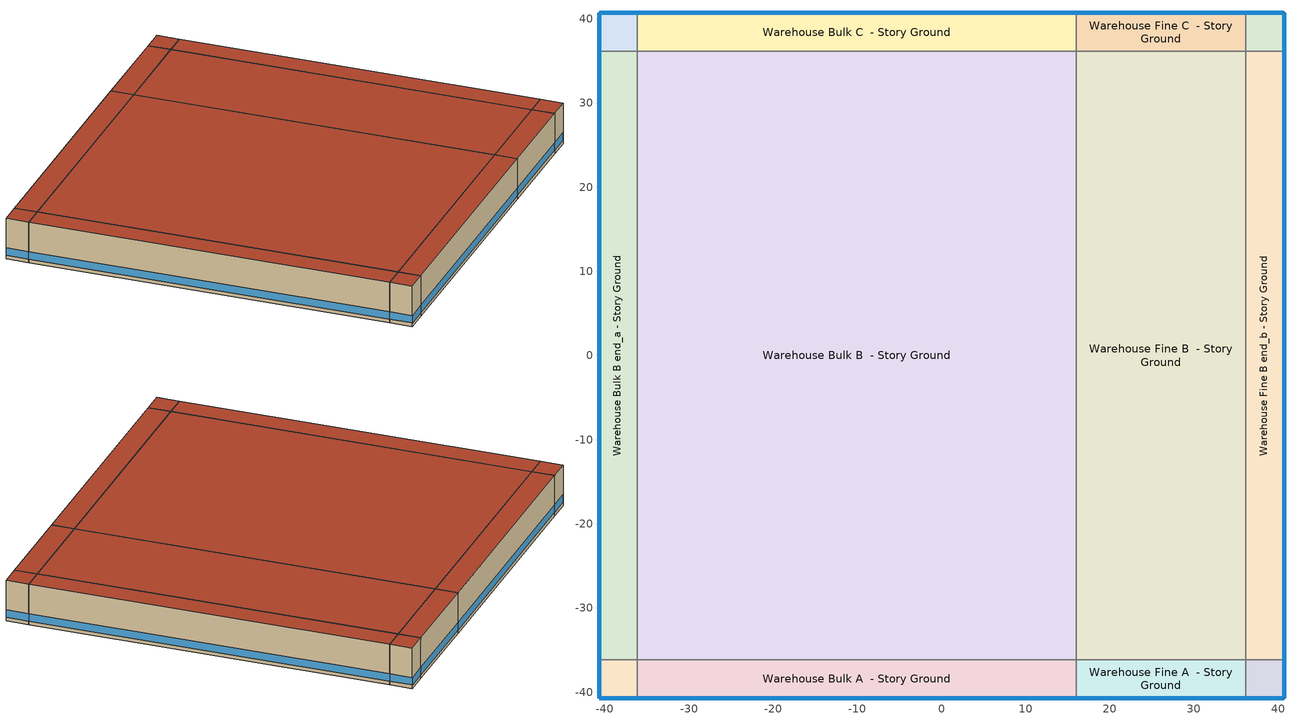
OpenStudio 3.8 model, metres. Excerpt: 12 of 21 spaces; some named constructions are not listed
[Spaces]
Warehouse Bulk A end_a - Story Ground
 floor ground (Foundation F 126 Perim 914 Area 209): -40.7,-40.7 -40.7,-36.13 -36.13,-36.13 -36.13,-40.7 z0
 wall outside: -40.7,-36.13 -40.7,-40.7 -36.13,-40.7 z0:8.53
 wall to Warehouse Bulk B end_a - Story Ground: -36.13,-36.13 -40.7,-36.13 z0:8.53
 wall to Warehouse Bulk A  - Story Ground: -36.13,-40.7 -36.13,-36.13 z0:8.53
 window (Window U-0.91 SHGC 0.68): -40.7,-36.15 -40.7,-40.68 / -40.68,-40.7 -36.15,-40.7 z0.76:2.32
 roof outside: -36.13,-40.7 -36.13,-36.13 -40.7,-36.13 -40.7,-40.7 z8.53
Warehouse Bulk B end_a - Story Ground
 floor ground (Foundation F 126 Perim 7226 Area 33036): -40.7,-36.13 -40.7,36.13 -36.13,36.13 -36.13,-36.13 z0
 wall outside: -40.7,36.13 -40.7,-36.13 z0:8.53
 wall to Warehouse Bulk C end_a - Story Ground: -36.13,36.13 -40.7,36.13 z0:8.53
 wall to Warehouse Bulk B  - Story Ground: -36.13,-36.13 -36.13,36.13 z0:8.53
 window (Window U-0.91 SHGC 0.68): -40.7,36.1 -40.7,-36.1 z0.76:2.3
 roof outside: -36.13,-36.13 -36.13,36.13 -40.7,36.13 -40.7,-36.13 z8.53
Warehouse Bulk C end_a - Story Ground
 floor ground (Foundation F 126 Perim 914 Area 209): -40.7,36.13 -40.7,40.7 -36.13,40.7 -36.13,36.13 z0
 wall outside: -36.13,40.7 -40.7,40.7 -40.7,36.13 z0:8.53
 wall to Warehouse Bulk C  - Story Ground: -36.13,36.13 -36.13,40.7 z0:8.53
 window (Window U-0.91 SHGC 0.68): -40.7,40.68 -40.7,36.15 / -36.15,40.7 -40.68,40.7 z0.76:2.32
 roof outside: -36.13,36.13 -36.13,40.7 -40.7,40.7 -40.7,36.13 z8.53
Warehouse Bulk A  - Story Ground
 floor ground (Foundation F 126 Perim 5216 Area 23848): -36.13,-40.7 -36.13,-36.13 16.03,-36.13 16.03,-40.7 z0
 wall outside: -36.13,-40.7 16.03,-40.7 z0:8.53
 wall to Warehouse Bulk B  - Story Ground: 16.03,-36.13 -36.13,-36.13 z0:8.53
 wall to Warehouse Fine A  - Story Ground: 16.03,-40.7 16.03,-36.13 z0:8.53
 window (Window U-0.91 SHGC 0.68): -36.1,-40.7 16.01,-40.7 z0.76:2.3
 roof outside: 16.03,-40.7 16.03,-36.13 -36.13,-36.13 -36.13,-40.7 z8.53
Warehouse Bulk B  - Story Ground
 floor ground (Foundation F 126 Perim 0 Area 376908): -36.13,-36.13 -36.13,36.13 16.03,36.13 16.03,-36.13 z0
 wall to Warehouse Bulk C  - Story Ground: 16.03,36.13 -36.13,36.13 z0:8.53
 wall to Warehouse Fine B  - Story Ground: 16.03,-36.13 16.03,36.13 z0:8.53
 roof outside: 16.03,-36.13 16.03,36.13 -36.13,36.13 -36.13,-36.13 z8.53
Warehouse Bulk C  - Story Ground
 floor ground (Foundation F 126 Perim 5216 Area 23848): -36.13,36.13 -36.13,40.7 16.03,40.7 16.03,36.13 z0
 wall outside: 16.03,40.7 -36.13,40.7 z0:8.53
 wall to Warehouse Fine C  - Story Ground: 16.03,36.13 16.03,40.7 z0:8.53
 window (Window U-0.91 SHGC 0.68): 16.01,40.7 -36.1,40.7 z0.76:2.3
 roof outside: 16.03,36.13 16.03,40.7 -36.13,40.7 -36.13,36.13 z8.53
Warehouse Fine A  - Story Ground
 floor ground (Foundation F 126 Perim 201 Area 9188): 16.03,-40.7 16.03,-36.13 36.13,-36.13 36.13,-40.7 z0
 wall outside: 16.03,-40.7 36.13,-40.7 z0:8.53
 wall to Warehouse Fine B  - Story Ground: 36.13,-36.13 16.03,-36.13 z0:8.53
 wall to Warehouse Fine A end_b - Story Ground: 36.13,-40.7 36.13,-36.13 z0:8.53
 window (Window U-0.91 SHGC 0.68): 16.06,-40.7 36.1,-40.7 z0.76:2.3
 roof outside: 36.13,-40.7 36.13,-36.13 16.03,-36.13 16.03,-40.7 z8.53
Warehouse Fine B  - Story Ground
 floor ground (Foundation F 126 Perim 0 Area 145216): 16.03,-36.13 16.03,36.13 36.13,36.13 36.13,-36.13 z0
 wall to Warehouse Fine C  - Story Ground: 36.13,36.13 16.03,36.13 z0:8.53
 wall to Warehouse Fine B end_b - Story Ground: 36.13,-36.13 36.13,36.13 z0:8.53
 roof outside: 36.13,-36.13 36.13,36.13 16.03,36.13 16.03,-36.13 z8.53
Warehouse Fine C  - Story Ground
 floor ground (Foundation F 126 Perim 201 Area 9188): 16.03,36.13 16.03,40.7 36.13,40.7 36.13,36.13 z0
 wall outside: 36.13,40.7 16.03,40.7 z0:8.53
 wall to Warehouse Fine C end_b - Story Ground: 36.13,36.13 36.13,40.7 z0:8.53
 window (Window U-0.91 SHGC 0.68): 36.1,40.7 16.06,40.7 z0.76:2.3
 roof outside: 36.13,36.13 36.13,40.7 16.03,40.7 16.03,36.13 z8.53
Warehouse Fine A end_b - Story Ground
 floor ground (Foundation F 126 Perim 914 Area 209): 36.13,-40.7 36.13,-36.13 40.7,-36.13 40.7,-40.7 z0
 wall outside: 36.13,-40.7 40.7,-40.7 40.7,-36.13 z0:8.53
 wall to Warehouse Fine B end_b - Story Ground: 40.7,-36.13 36.13,-36.13 z0:8.53
 window (Window U-0.91 SHGC 0.68): 36.15,-40.7 40.68,-40.7 / 40.7,-40.68 40.7,-36.15 z0.76:2.32
 roof outside: 40.7,-40.7 40.7,-36.13 36.13,-36.13 36.13,-40.7 z8.53
Warehouse Fine B end_b - Story Ground
 floor ground (Foundation F 126 Perim 7226 Area 33036): 36.13,-36.13 36.13,36.13 40.7,36.13 40.7,-36.13 z0
 wall outside: 40.7,-36.13 40.7,36.13 z0:8.53
 wall to Warehouse Fine C end_b - Story Ground: 40.7,36.13 36.13,36.13 z0:8.53
 window (Window U-0.91 SHGC 0.68): 40.7,-36.1 40.7,36.1 z0.76:2.3
 roof outside: 40.7,-36.13 40.7,36.13 36.13,36.13 36.13,-36.13 z8.53
Warehouse Fine C end_b - Story Ground
 floor ground (Foundation F 126 Perim 914 Area 209): 36.13,36.13 36.13,40.7 40.7,40.7 40.7,36.13 z0
 wall outside: 40.7,36.13 40.7,40.7 36.13,40.7 z0:8.53
 window (Window U-0.91 SHGC 0.68): 40.68,40.7 36.15,40.7 / 40.7,36.15 40.7,40.68 z0.76:2.32
 roof outside: 40.7,36.13 40.7,40.7 36.13,40.7 36.13,36.13 z8.53
[SizingPeriod:DesignDay] Barometric Pressure {Pa}=100594; Wind Speed {m/s}=3.4; Wind Direction {deg}=220; Rain Indicator=No; Snow Indicator=No; Day of Month=21; Day Type=SummerDesignDay; Daylight Saving Time Indicator=No; Humidity Condition Type=Wetbulb; Dry-Bulb Temperature Range Modifier Type=DefaultMultipliers; Solar Model Indicator=ASHRAETau
Name | Maximum Dry-Bulb Temperature {C} | Daily Dry-Bulb Temperature Range {deltaC} | Month | Wetbulb or DewPoint at Maximum Dry-Bulb {C} | ASHRAE Clear Sky Optical Depth for Beam Irradiance | ASHRAE Clear Sky Optical Depth for Diffuse Irradiance
Pope Afb October .4% Condns DB=>MCWB 1 | 31.4 | 12 | 10 | 21.9 | 0.359 | 2.501
Pope Afb September .4% Condns DB=>MCWB 1 | 33.8 | 10.2 | 9 | 22.7 | 0.391 | 2.414
[Sizing:Zone] Zone Cooling Design Supply Air Temperature Input Method=SupplyAirTemperature; Zone Cooling Design Supply Air Temperature {C}=14; Zone Cooling Design Supply Air Temperature Difference {deltaC}=11.11; Zone Heating Design Supply Air Temperature Input Method=SupplyAirTemperature; Zone Heating Design Supply Air Temperature {C}=50; Zone Heating Design Supply Air Temperature Difference {deltaC}=11.11; Zone Cooling Design Supply Air Humidity Ratio {kg-H2O/kg-air}=0.0085; Zone Heating Design Supply Air Humidity Ratio {kg-H2O/kg-air}=0.008; Cooling Design Air Flow Method=DesignDay; Heating Design Air Flow Method=DesignDay; Account for Dedicated Outdoor Air System=No; Dedicated Outdoor Air System Control Strategy=NeutralSupplyAir; Dedicated Outdoor Air Low Setpoint Temperature for Design {C}=autosize; Dedicated Outdoor Air High Setpoint Temperature for Design {C}=autosize; Zone Load Sizing Method=Sensible Load Only No Latent Load; Zone Latent Cooling Design Supply Air Humidity Ratio Input Method=HumidityRatioDifference; Zone Cooling Design Supply Air Humidity Ratio Difference {kgWater/kgDryAir}=0.005; Zone Latent Heating Design Supply Air Humidity Ratio Input Method=HumidityRatioDifference; Zone Humidification Design Supply Air Humidity Ratio Difference {kgWater/kgDryAir}=0.005
Zone Warehouse Bulk A end_a - Story Ground; Zone Warehouse Bulk B end_a - Story Ground; Zone Warehouse Bulk C end_a - Story Ground; Zone Warehouse Bulk A  - Story Ground; Zone Warehouse Bulk B  - Story Ground; Zone Warehouse Bulk C  - Story Ground; Zone Warehouse Fine A  - Story Ground; Zone Warehouse Fine B  - Story Ground; Zone Warehouse Fine C  - Story Ground; Zone Warehouse Fine A end_b - Story Ground; Zone Warehouse Fine B end_b - Story Ground; Zone Warehouse Fine C end_b - Story Ground; Zone Warehouse Office A end_a - Story Ground; Zone Warehouse Office B end_a - Story Ground; Zone Warehouse Office C end_a - Story Ground; Zone Warehouse Office A  - Story Ground; Zone Warehouse Office B  - Story Ground; Zone Warehouse Office C  - Story Ground; Zone Warehouse Office A end_b - Story Ground; Zone Warehouse Office B end_b - Story Ground; Zone Warehouse Office C end_b - Story Ground
[Zone equipment]
Zone Warehouse Bulk A end_a - Story Ground: Zone Warehouse Bulk A end_a - Story Ground Unit Heater
Zone Warehouse Bulk B end_a - Story Ground: Zone Warehouse Bulk B end_a - Story Ground Unit Heater
Zone Warehouse Bulk C end_a - Story Ground: Zone Warehouse Bulk C end_a - Story Ground Unit Heater
Zone Warehouse Bulk A  - Story Ground: Zone Warehouse Bulk A  - Story Ground Unit Heater
Zone Warehouse Bulk B  - Story Ground: Zone Warehouse Bulk B  - Story Ground Unit Heater
Zone Warehouse Bulk C  - Story Ground: Zone Warehouse Bulk C  - Story Ground Unit Heater
Zone Warehouse Fine A  - Story Ground: Zone Warehouse Fine A  - Story Ground Unit Heater
Zone Warehouse Fine B  - Story Ground: Zone Warehouse Fine B  - Story Ground Unit Heater
Zone Warehouse Fine C  - Story Ground: Zone Warehouse Fine C  - Story Ground Unit Heater
Zone Warehouse Fine A end_b - Story Ground: Zone Warehouse Fine A end_b - Story Ground Unit Heater
Zone Warehouse Fine B end_b - Story Ground: Zone Warehouse Fine B end_b - Story Ground Unit Heater
Zone Warehouse Fine C end_b - Story Ground: Zone Warehouse Fine C end_b - Story Ground Unit Heater
Zone Warehouse Office A end_a - Story Ground: Zone Warehouse Office A end_a - Story Ground Unit Heater
Zone Warehouse Office B end_a - Story Ground: Zone Warehouse Office B end_a - Story Ground Unit Heater
Zone Warehouse Office C end_a - Story Ground: Zone Warehouse Office C end_a - Story Ground Unit Heater
Zone Warehouse Office A  - Story Ground: Zone Warehouse Office A  - Story Ground Unit Heater
Zone Warehouse Office B  - Story Ground: Zone Warehouse Office B  - Story Ground Unit Heater
Zone Warehouse Office C  - Story Ground: Zone Warehouse Office C  - Story Ground Unit Heater
Zone Warehouse Office A end_b - Story Ground: Zone Warehouse Office A end_b - Story Ground Unit Heater
Zone Warehouse Office B end_b - Story Ground: Zone Warehouse Office B end_b - Story Ground Unit Heater
Zone Warehouse Office C end_b - Story Ground: Zone Warehouse Office C end_b - Story Ground Unit Heater
[Fan:ConstantVolume] Availability Schedule=Always On Discrete; Fan Total Efficiency=0.53625; Pressure Rise {Pa}=49.8178; Motor Efficiency=0.825; Motor In Airstream Fraction=1
Name | Maximum Flow Rate {m3/s}
Zone Warehouse Bulk A  - Story Ground UnitHeater Fan | 0.553413
Zone Warehouse Bulk A end_a - Story Ground UnitHeater Fan | 0.0913465
Zone Warehouse Bulk B  - Story Ground UnitHeater Fan | 1.79288
Zone Warehouse Bulk B end_a - Story Ground UnitHeater Fan | 0.76658
Zone Warehouse Bulk C  - Story Ground UnitHeater Fan | 0.556416
Zone Warehouse Bulk C end_a - Story Ground UnitHeater Fan | 0.0916166
Zone Warehouse Fine A  - Story Ground UnitHeater Fan | 0.23276
Zone Warehouse Fine A end_b - Story Ground UnitHeater Fan | 0.0944407
Zone Warehouse Fine B  - Story Ground UnitHeater Fan | 0.911817
Zone Warehouse Fine B end_b - Story Ground UnitHeater Fan | 0.816923
Zone Warehouse Fine C  - Story Ground UnitHeater Fan | 0.234032
Zone Warehouse Fine C end_b - Story Ground UnitHeater Fan | 0.0947229
Zone Warehouse Office A  - Story Ground UnitHeater Fan; Zone Warehouse Office C  - Story Ground UnitHeater Fan | 0.144706
Zone Warehouse Office A end_a - Story Ground UnitHeater Fan; Zone Warehouse Office C end_a - Story Ground UnitHeater Fan | 0.10239
Zone Warehouse Office A end_b - Story Ground UnitHeater Fan; Zone Warehouse Office C end_b - Story Ground UnitHeater Fan | 0.102601
Zone Warehouse Office B  - Story Ground UnitHeater Fan | 0.161864
Zone Warehouse Office B end_a - Story Ground UnitHeater Fan | 0.144696
Zone Warehouse Office B end_b - Story Ground UnitHeater Fan | 0.145149
[Coil:Heating:Gas] Availability Schedule=Always On Discrete; Gas Burner Efficiency=0.8; On Cycle Parasitic Electric Load {W}=0; Off Cycle Parasitic Gas Load {W}=0
Name | Nominal Capacity {W}
Zone Warehouse Bulk A  - Story Ground UnitHeater Gas Htg Coil 44kBtu/hr 0.8 Thermal Eff | 22866.6
Zone Warehouse Bulk A end_a - Story Ground UnitHeater Gas Htg Coil 8kBtu/hr 0.8 Thermal Eff | 3774.44
Zone Warehouse Bulk B  - Story Ground UnitHeater Gas Htg Coil 170kBtu/hr 0.8 Thermal Eff | 74078.3
Zone Warehouse Bulk B end_a - Story Ground UnitHeater Gas Htg Coil 63kBtu/hr 0.8 Thermal Eff | 31674.6
Zone Warehouse Bulk C  - Story Ground UnitHeater Gas Htg Coil 44kBtu/hr 0.8 Thermal Eff | 22990.8
Zone Warehouse Bulk C end_a - Story Ground UnitHeater Gas Htg Coil 8kBtu/hr 0.8 Thermal Eff | 3785.6
Zone Warehouse Fine A  - Story Ground UnitHeater Gas Htg Coil 33kBtu/hr 0.8 Thermal Eff | 9617.42
Zone Warehouse Fine A end_b - Story Ground UnitHeater Gas Htg Coil 13kBtu/hr 0.8 Thermal Eff | 3902.14
Zone Warehouse Fine B  - Story Ground UnitHeater Gas Htg Coil 146kBtu/hr 0.8 Thermal Eff | 37674.4
Zone Warehouse Fine B end_b - Story Ground UnitHeater Gas Htg Coil 109kBtu/hr 0.8 Thermal Eff | 33754.6
Zone Warehouse Fine C  - Story Ground UnitHeater Gas Htg Coil 33kBtu/hr 0.8 Thermal Eff | 9669.98
Zone Warehouse Fine C end_b - Story Ground UnitHeater Gas Htg Coil 13kBtu/hr 0.8 Thermal Eff | 3913.8
Zone Warehouse Office A  - Story Ground UnitHeater Gas Htg Coil 14kBtu/hr 0.8 Thermal Eff; Zone Warehouse Office C  - Story Ground UnitHeater Gas Htg Coil 14kBtu/hr 0.8 Thermal Eff | 5116.6
Zone Warehouse Office A end_a - Story Ground UnitHeater Gas Htg Coil 11kBtu/hr 0.8 Thermal Eff; Zone Warehouse Office C end_a - Story Ground UnitHeater Gas Htg Coil 11kBtu/hr 0.8 Thermal Eff | 3620.44
Zone Warehouse Office A end_b - Story Ground UnitHeater Gas Htg Coil 11kBtu/hr 0.8 Thermal Eff; Zone Warehouse Office C end_b - Story Ground UnitHeater Gas Htg Coil 11kBtu/hr 0.8 Thermal Eff | 3627.88
Zone Warehouse Office B  - Story Ground UnitHeater Gas Htg Coil 15kBtu/hr 0.8 Thermal Eff | 5723.25
Zone Warehouse Office B end_a - Story Ground UnitHeater Gas Htg Coil 14kBtu/hr 0.8 Thermal Eff | 5116.24
Zone Warehouse Office B end_b - Story Ground UnitHeater Gas Htg Coil 14kBtu/hr 0.8 Thermal Eff | 5132.27
[ZoneHVAC:UnitHeater] Availability Schedule=Always On Discrete; Fan Control Type=OnOff; Maximum Hot Water Flow Rate {m3/s}=autosize; Minimum Hot Water Flow Rate {m3/s}=0; Heating Convergence Tolerance=0.001
Name | Supply Air Fan | Maximum Supply Air Flow Rate {m3/s} | Heating Coil
Zone Warehouse Bulk A  - Story Ground Unit Heater | Zone Warehouse Bulk A  - Story Ground UnitHeater Fan | 0.553413 | Zone Warehouse Bulk A  - Story Ground UnitHeater Gas Htg Coil 44kBtu/hr 0.8 Thermal Eff
Zone Warehouse Bulk A end_a - Story Ground Unit Heater | Zone Warehouse Bulk A end_a - Story Ground UnitHeater Fan | 0.0913465 | Zone Warehouse Bulk A end_a - Story Ground UnitHeater Gas Htg Coil 8kBtu/hr 0.8 Thermal Eff
Zone Warehouse Bulk B  - Story Ground Unit Heater | Zone Warehouse Bulk B  - Story Ground UnitHeater Fan | 1.79288 | Zone Warehouse Bulk B  - Story Ground UnitHeater Gas Htg Coil 170kBtu/hr 0.8 Thermal Eff
Zone Warehouse Bulk B end_a - Story Ground Unit Heater | Zone Warehouse Bulk B end_a - Story Ground UnitHeater Fan | 0.76658 | Zone Warehouse Bulk B end_a - Story Ground UnitHeater Gas Htg Coil 63kBtu/hr 0.8 Thermal Eff
Zone Warehouse Bulk C  - Story Ground Unit Heater | Zone Warehouse Bulk C  - Story Ground UnitHeater Fan | 0.556416 | Zone Warehouse Bulk C  - Story Ground UnitHeater Gas Htg Coil 44kBtu/hr 0.8 Thermal Eff
Zone Warehouse Bulk C end_a - Story Ground Unit Heater | Zone Warehouse Bulk C end_a - Story Ground UnitHeater Fan | 0.0916166 | Zone Warehouse Bulk C end_a - Story Ground UnitHeater Gas Htg Coil 8kBtu/hr 0.8 Thermal Eff
Zone Warehouse Fine A  - Story Ground Unit Heater | Zone Warehouse Fine A  - Story Ground UnitHeater Fan | 0.23276 | Zone Warehouse Fine A  - Story Ground UnitHeater Gas Htg Coil 33kBtu/hr 0.8 Thermal Eff
Zone Warehouse Fine A end_b - Story Ground Unit Heater | Zone Warehouse Fine A end_b - Story Ground UnitHeater Fan | 0.0944407 | Zone Warehouse Fine A end_b - Story Ground UnitHeater Gas Htg Coil 13kBtu/hr 0.8 Thermal Eff
Zone Warehouse Fine B  - Story Ground Unit Heater | Zone Warehouse Fine B  - Story Ground UnitHeater Fan | 0.911817 | Zone Warehouse Fine B  - Story Ground UnitHeater Gas Htg Coil 146kBtu/hr 0.8 Thermal Eff
Zone Warehouse Fine B end_b - Story Ground Unit Heater | Zone Warehouse Fine B end_b - Story Ground UnitHeater Fan | 0.816923 | Zone Warehouse Fine B end_b - Story Ground UnitHeater Gas Htg Coil 109kBtu/hr 0.8 Thermal Eff
Zone Warehouse Fine C  - Story Ground Unit Heater | Zone Warehouse Fine C  - Story Ground UnitHeater Fan | 0.234032 | Zone Warehouse Fine C  - Story Ground UnitHeater Gas Htg Coil 33kBtu/hr 0.8 Thermal Eff
Zone Warehouse Fine C end_b - Story Ground Unit Heater | Zone Warehouse Fine C end_b - Story Ground UnitHeater Fan | 0.0947229 | Zone Warehouse Fine C end_b - Story Ground UnitHeater Gas Htg Coil 13kBtu/hr 0.8 Thermal Eff
Zone Warehouse Office A  - Story Ground Unit Heater | Zone Warehouse Office A  - Story Ground UnitHeater Fan | 0.144706 | Zone Warehouse Office A  - Story Ground UnitHeater Gas Htg Coil 14kBtu/hr 0.8 Thermal Eff
Zone Warehouse Office A end_a - Story Ground Unit Heater | Zone Warehouse Office A end_a - Story Ground UnitHeater Fan | 0.10239 | Zone Warehouse Office A end_a - Story Ground UnitHeater Gas Htg Coil 11kBtu/hr 0.8 Thermal Eff
Zone Warehouse Office A end_b - Story Ground Unit Heater | Zone Warehouse Office A end_b - Story Ground UnitHeater Fan | 0.102601 | Zone Warehouse Office A end_b - Story Ground UnitHeater Gas Htg Coil 11kBtu/hr 0.8 Thermal Eff
Zone Warehouse Office B  - Story Ground Unit Heater | Zone Warehouse Office B  - Story Ground UnitHeater Fan | 0.161864 | Zone Warehouse Office B  - Story Ground UnitHeater Gas Htg Coil 15kBtu/hr 0.8 Thermal Eff
Zone Warehouse Office B end_a - Story Ground Unit Heater | Zone Warehouse Office B end_a - Story Ground UnitHeater Fan | 0.144696 | Zone Warehouse Office B end_a - Story Ground UnitHeater Gas Htg Coil 14kBtu/hr 0.8 Thermal Eff
Zone Warehouse Office B end_b - Story Ground Unit Heater | Zone Warehouse Office B end_b - Story Ground UnitHeater Fan | 0.145149 | Zone Warehouse Office B end_b - Story Ground UnitHeater Gas Htg Coil 14kBtu/hr 0.8 Thermal Eff
Zone Warehouse Office C  - Story Ground Unit Heater | Zone Warehouse Office C  - Story Ground UnitHeater Fan | 0.144706 | Zone Warehouse Office C  - Story Ground UnitHeater Gas Htg Coil 14kBtu/hr 0.8 Thermal Eff
Zone Warehouse Office C end_a - Story Ground Unit Heater | Zone Warehouse Office C end_a - Story Ground UnitHeater Fan | 0.10239 | Zone Warehouse Office C end_a - Story Ground UnitHeater Gas Htg Coil 11kBtu/hr 0.8 Thermal Eff
Zone Warehouse Office C end_b - Story Ground Unit Heater | Zone Warehouse Office C end_b - Story Ground UnitHeater Fan | 0.102601 | Zone Warehouse Office C end_b - Story Ground UnitHeater Gas Htg Coil 11kBtu/hr 0.8 Thermal Eff
[Schedule:Ruleset]
Name | Default Day Schedule | Summer Design Day Schedule | Winter Design Day Schedule
Warehouse Bldg Occ | Warehouse Bldg Occ Default | Warehouse Bldg Occ Summer Design Day | Warehouse Bldg Occ Winter Design Day
Warehouse Activity | Warehouse Activity Default | Warehouse Activity Summer Design Day | Warehouse Activity Winter Design Day
Warehouse BLDG_LIGHT_STORAGE_SCH | Warehouse BLDG_LIGHT_STORAGE_SCH Default | Warehouse BLDG_LIGHT_STORAGE_SCH Summer Design Day | Warehouse BLDG_LIGHT_STORAGE_SCH Winter Design Day
Warehouse Bldg Equip | Warehouse Bldg Equip Default | Warehouse Bldg Equip Summer Design Day | Warehouse Bldg Equip Winter Design Day
Clothing Schedule | Clothing Schedule Default Winter Clothes
Warehouse BLDG_LIGHT_OFFICE_SCH | Warehouse BLDG_LIGHT_OFFICE_SCH Default | Warehouse BLDG_LIGHT_OFFICE_SCH Summer Design Day | Warehouse BLDG_LIGHT_OFFICE_SCH Winter Design Day
Warehouse Office_Plug_SCH | Warehouse Office_Plug_SCH Default | Warehouse Office_Plug_SCH Summer Design Day | Warehouse Office_Plug_SCH Winter Design Day
Warehouse Cooling Setpoint | Warehouse Cooling Setpoint Default | Warehouse Cooling Setpoint Summer Design Day
[Schedule:Day]
Warehouse Bldg Occ Default: Average, 5, 0, 0, 5, 15, 0.0375, 5, 30, 0.075, 5, 45, 0.1125, 6, 0, 0.15, 6, 15, 0.2875, 6, 30, 0.425, 6, 45, 0.5625, 7, 0, 0.7, 7, 15, 0.75, 7, 30, 0.8, 7, 45, 0.85, 8, 0, 0.9, 13, 30, 0.9, 13, 45, 0.8, 14, 0, 0.7, 14, 15, 0.6, 14, 30, 0.5, 14, 45, 0.5875, 15, 0, 0.675, 15, 15, 0.7625, 15, 30, 0.85, 21, 0, 0.85, 21, 15, 0.6875, 21, 30, 0.525, 21, 45, 0.3625, 22, 0, 0.2, 22, 15, 0.15, 22, 30, 0.1, 22, 45, 0.05, 23, 0, 0, 24, 0, 0
Warehouse Bldg Occ Summer Design Day; Warehouse BLDG_LIGHT_STORAGE_SCH Summer Design Day; Always On Default; Clothing Schedule Default Winter Clothes; Warehouse BLDG_LIGHT_OFFICE_SCH Summer Design Day; Warehouse Office_Plug_SCH Summer Design Day: 24, 0, 1
Warehouse Bldg Occ Winter Design Day; Warehouse BLDG_LIGHT_STORAGE_SCH Winter Design Day; Work Efficiency Schedule Default; Warehouse BLDG_LIGHT_OFFICE_SCH Winter Design Day; Warehouse Office_Plug_SCH Winter Design Day: 24, 0, 0
Warehouse Bldg Occ WntrDsn|Wknd Day: Average, 6, 15, 0, 24, 0, 0
Warehouse Activity Default; autogen Warehouse Activity 0_day_sch: Average, 24, 0, 120
Warehouse Activity Winter Design Day; Warehouse Activity Summer Design Day: 24, 0, 120
Warehouse BLDG_LIGHT_STORAGE_SCH Default: Average, 6, 15, 0.1, 24, 0, 0.1
Warehouse BLDG_LIGHT_STORAGE_SCH Wkdy Day: Average, 5, 0, 0.1, 5, 15, 0.225, 5, 30, 0.35, 5, 45, 0.475, 6, 0, 0.6, 6, 15, 0.6375, 6, 30, 0.675, 6, 45, 0.7125, 7, 0, 0.75, 7, 15, 0.775, 7, 30, 0.8, 7, 45, 0.825, 8, 0, 0.85, 21, 0, 0.85, 21, 15, 0.825, 21, 30, 0.8, 21, 45, 0.775, 22, 0, 0.75, 22, 15, 0.7125, 22, 30, 0.675, 22, 45, 0.6375, 23, 0, 0.6, 23, 15, 0.475, 23, 30, 0.35, 23, 45, 0.225, 24, 0, 0.1
Warehouse Bldg Equip Default: Average, 6, 30, 0.25, 22, 30, 1, 24, 0, 0.25
Warehouse Bldg Equip Summer Design Day; Warehouse Bldg Equip Winter Design Day: 8, 0, 0.25, 17, 0, 1, 24, 0, 0.25
Warehouse Bldg Equip Wknd|Hol Day: Average, 6, 15, 0.25, 24, 0, 0.25
Clothing Schedule Summer Clothes: 24, 0, 0.5
Air Velocity Schedule Default: 24, 0, 0.2
Warehouse BLDG_LIGHT_OFFICE_SCH Default: Average, 6, 15, 0.18, 24, 0, 0.18
Warehouse BLDG_LIGHT_OFFICE_SCH Wkdy Day: Average, 4, 0, 0.18, 4, 15, 0.184186, 4, 30, 0.188371, 4, 45, 0.192556, 5, 0, 0.196742, 5, 15, 0.237373, 5, 30, 0.278005, 5, 45, 0.318636, 6, 0, 0.359268, 6, 15, 0.434115, 6, 30, 0.508963, 6, 45, 0.583811, 7, 0, 0.658658, 13, 30, 0.658658, 13, 45, 0.639412, 14, 0, 0.620165, 14, 15, 0.600919, 14, 30, 0.581672, 14, 45, 0.600919, 15, 0, 0.620165, 15, 15, 0.639412, 15, 30, 0.658658, 22, 0, 0.658658, 22, 15, 0.624442, 22, 30, 0.590226, 22, 45, 0.55601, 23, 0, 0.521794, 23, 15, 0.436345, 23, 30, 0.350897, 23, 45, 0.265448, 24, 0, 0.18
Warehouse Office_Plug_SCH Default: Average, 6, 15, 0.25545, 24, 0, 0.25545
Warehouse Office_Plug_SCH Wkdy Day: Average, 4, 0, 0.25545, 4, 15, 0.264289, 4, 30, 0.273128, 4, 45, 0.281967, 5, 0, 0.290807, 5, 15, 0.339274, 5, 30, 0.387742, 5, 45, 0.43621, 6, 0, 0.484677, 6, 15, 0.605847, 6, 30, 0.727016, 6, 45, 0.848186, 7, 0, 0.969355, 22, 0, 0.969355, 22, 15, 0.848186, 22, 30, 0.727016, 22, 45, 0.605847, 23, 0, 0.484677, 23, 15, 0.427371, 23, 30, 0.370064, 23, 45, 0.312757, 24, 0, 0.25545
Warehouse HtgSetp Sat Day: Average, 0, 15, 21.1, 12, 15, 15.6, 24, 0, 21.1
Warehouse HtgSetp Sun Day: Average, 6, 15, 15.6, 24, 0, 15.6
Warehouse Cooling Setpoint Default: Average, 6, 15, 24, 24, 0, 24
Warehouse Cooling Setpoint Sat Day: Average, 14, 15, 24, 24, 0, 24
Warehouse Cooling Setpoint Summer Design Day: 6, 0, 30, 17, 0, 24, 24, 0, 30
Warehouse Cooling Setpoint Wkdy|SmrDsn Day: Average, 4, 30, 24, 22, 30, 24, 24, 0, 24
Building Hours of Operation NonResidential Sunday; Building Hours of Operation NonResidential Sunday 1: 6, 15, 0, 18, 0, 1, 24, 0, 0
autogen Warehouse ClgSetp BulkStorage 0_day_sch: Average, 24, 0, 50
autogen Warehouse ClgSetp FineStorage 0_day_sch: Average, 24, 0, 26.7
autogen Warehouse HtgSetp BulkStorage 0_day_sch; autogen Warehouse HtgSetp FineStorage 0_day_sch: Average, 24, 0, 16.1111
Infiltration HVAC Off Schedule Schedule Day 0 1: 6, 15, 1, 18, 0, 0, 24, 0, 1
[Schedule:Rule]
Schedule Rule 1: Schedule Ruleset=Warehouse Bldg Occ; Rule Order=0; Day Schedule=Warehouse Bldg Occ WntrDsn|Wknd Day; Apply Sunday=Yes; Apply Saturday=Yes; Date Specification Type=DateRange; Start Month=1; Start Day=1; End Month=12; End Day=31
Schedule Rule 2: Schedule Ruleset=Warehouse BLDG_LIGHT_STORAGE_SCH; Rule Order=0; Day Schedule=Warehouse BLDG_LIGHT_STORAGE_SCH Wkdy Day; Date Specification Type=DateRange; Start Month=1; Start Day=1; End Month=12; End Day=31; Apply Monday=Yes; Apply Tuesday=Yes; Apply Wednesday=Yes; Apply Thursday=Yes; Apply Friday=Yes
Schedule Rule 4: Schedule Ruleset=Warehouse Bldg Equip; Rule Order=0; Day Schedule=Warehouse Bldg Equip Wknd|Hol Day; Apply Sunday=Yes; Apply Saturday=Yes; Date Specification Type=DateRange; Start Month=1; Start Day=1; End Month=12; End Day=31
Schedule Rule 5: Schedule Ruleset=Clothing Schedule; Rule Order=0; Day Schedule=Clothing Schedule Summer Clothes; Date Specification Type=DateRange; Start Month=5; Start Day=1; End Month=9; End Day=30
Schedule Rule 6: Schedule Ruleset=Warehouse BLDG_LIGHT_OFFICE_SCH; Rule Order=0; Day Schedule=Warehouse BLDG_LIGHT_OFFICE_SCH Wkdy Day; Date Specification Type=DateRange; Start Month=1; Start Day=1; End Month=12; End Day=31; Apply Monday=Yes; Apply Tuesday=Yes; Apply Wednesday=Yes; Apply Thursday=Yes; Apply Friday=Yes
Schedule Rule 7: Schedule Ruleset=Warehouse Office_Plug_SCH; Rule Order=0; Day Schedule=Warehouse Office_Plug_SCH Wkdy Day; Date Specification Type=DateRange; Start Month=1; Start Day=1; End Month=12; End Day=31; Apply Monday=Yes; Apply Tuesday=Yes; Apply Wednesday=Yes; Apply Thursday=Yes; Apply Friday=Yes
Schedule Rule 10: Schedule Ruleset=Warehouse Cooling Setpoint; Rule Order=1; Day Schedule=Warehouse Cooling Setpoint Sat Day; Apply Saturday=Yes; Date Specification Type=DateRange; Start Month=1; Start Day=1; End Month=12; End Day=31
Schedule Rule 11: Schedule Ruleset=Warehouse Cooling Setpoint; Rule Order=0; Day Schedule=Warehouse Cooling Setpoint Wkdy|SmrDsn Day; Date Specification Type=DateRange; Start Month=1; Start Day=1; End Month=12; End Day=31; Apply Monday=Yes; Apply Tuesday=Yes; Apply Wednesday=Yes; Apply Thursday=Yes; Apply Friday=Yes
autogen Warehouse Activity 0: Schedule Ruleset=Warehouse Activity; Rule Order=0; Day Schedule=autogen Warehouse Activity 0_day_sch; Apply Sunday=Yes; Apply Saturday=Yes; Date Specification Type=SpecificDates; Apply Monday=Yes; Apply Tuesday=Yes; Apply Wednesday=Yes; Apply Thursday=Yes; Apply Friday=Yes; Specific Month 1=1; Specific Day 1=6; Specific Month 2=1; Specific Day 2=7; Specific Month 3=1; Specific Day 3=13; Specific Month 4=1; Specific Day 4=14; Specific Month 5=1; Specific Day 5=20; Specific Month 6=1; Specific Day 6=21; Specific Month 7=1; Specific Day 7=27; Specific Month 8=1; Specific Day 8=28; Specific Month 9=2; Specific Day 9=3; Specific Month 10=2; Specific Day 10=4; Specific Month 11=2; Specific Day 11=10; Specific Month 12=2; Specific Day 12=11; Specific Month 13=2; Specific Day 13=17; Specific Month 14=2; Specific Day 14=18; Specific Month 15=2; Specific Day 15=24; Specific Month 16=2; Specific Day 16=25; Specific Month 17=3; Specific Day 17=3; Specific Month 18=3; Specific Day 18=4; Specific Month 19=3; Specific Day 19=10; Specific Month 20=3; Specific Day 20=11; Specific Month 21=3; Specific Day 21=17; Specific Month 22=3; Specific Day 22=18; Specific Month 23=3; Specific Day 23=24; Specific Month 24=3; Specific Day 24=25; Specific Month 25=3; Specific Day 25=31; Specific Month 26=4; Specific Day 26=1; Specific Month 27=4; Specific Day 27=7; Specific Month 28=4; Specific Day 28=8; Specific Month 29=4; Specific Day 29=14; Specific Month 30=4; Specific Day 30=15; Specific Month 31=4; Specific Day 31=21; Specific Month 32=4; Specific Day 32=22; Specific Month 33=4; Specific Day 33=28; Specific Month 34=4; Specific Day 34=29; Specific Month 35=5; Specific Day 35=5; Specific Month 36=5; Specific Day 36=6; Specific Month 37=5; Specific Day 37=12; Specific Month 38=5; Specific Day 38=13; Specific Month 39=5; Specific Day 39=19; Specific Month 40=5; Specific Day 40=20; Specific Month 41=5; Specific Day 41=26; Specific Month 42=5; Specific Day 42=27; Specific Month 43=6; Specific Day 43=2; Specific Month 44=6; Specific Day 44=3; Specific Month 45=6; Specific Day 45=9; Specific Month 46=6; Specific Day 46=10; Specific Month 47=6; Specific Day 47=16; Specific Month 48=6; Specific Day 48=17; Specific Month 49=6; Specific Day 49=23; Specific Month 50=6; Specific Day 50=24; Specific Month 51=6; Specific Day 51=30; Specific Month 52=7; Specific Day 52=1; Specific Month 53=7; Specific Day 53=7; Specific Month 54=7; Specific Day 54=8; Specific Month 55=7; Specific Day 55=14; Specific Month 56=7; Specific Day 56=15; Specific Month 57=7; Specific Day 57=21; Specific Month 58=7; Specific Day 58=22; Specific Month 59=7; Specific Day 59=28; Specific Month 60=7; Specific Day 60=29; Specific Month 61=8; Specific Day 61=4; Specific Month 62=8; Specific Day 62=5; Specific Month 63=8; Specific Day 63=11; Specific Month 64=8; Specific Day 64=12; Specific Month 65=8; Specific Day 65=18; Specific Month 66=8; Specific Day 66=19; Specific Month 67=8; Specific Day 67=25; Specific Month 68=8; Specific Day 68=26; Specific Month 69=9; Specific Day 69=1; Specific Month 70=9; Specific Day 70=2; Specific Month 71=9; Specific Day 71=8; Specific Month 72=9; Specific Day 72=9; Specific Month 73=9; Specific Day 73=15; Specific Month 74=9; Specific Day 74=16; Specific Month 75=9; Specific Day 75=22; Specific Month 76=9; Specific Day 76=23; Specific Month 77=9; Specific Day 77=29; Specific Month 78=9; Specific Day 78=30; Specific Month 79=10; Specific Day 79=6; Specific Month 80=10; Specific Day 80=7; Specific Month 81=10; Specific Day 81=13; Specific Month 82=10; Specific Day 82=14; Specific Month 83=10; Specific Day 83=20; Specific Month 84=10; Specific Day 84=21; Specific Month 85=10; Specific Day 85=27; Specific Month 86=10; Specific Day 86=28; Specific Month 87=11; Specific Day 87=3; Specific Month 88=11; Specific Day 88=4; Specific Month 89=11; Specific Day 89=10; Specific Month 90=11; Specific Day 90=11; Specific Month 91=11; Specific Day 91=17; Specific Month 92=11; Specific Day 92=18; Specific Month 93=11; Specific Day 93=24; Specific Month 94=11; Specific Day 94=25; Specific Month 95=12; Specific Day 95=1; Specific Month 96=12; Specific Day 96=2; Specific Month 97=12; Specific Day 97=8; Specific Month 98=12; Specific Day 98=9; Specific Month 99=12; Specific Day 99=15; Specific Month 100=12; Specific Day 100=16; Specific Month 101=12; Specific Day 101=22; Specific Month 102=12; Specific Day 102=23; Specific Month 103=12; Specific Day 103=29; Specific Month 104=12; Specific Day 104=30
[Schedule:Constant]
Always On Discrete: Value=1
